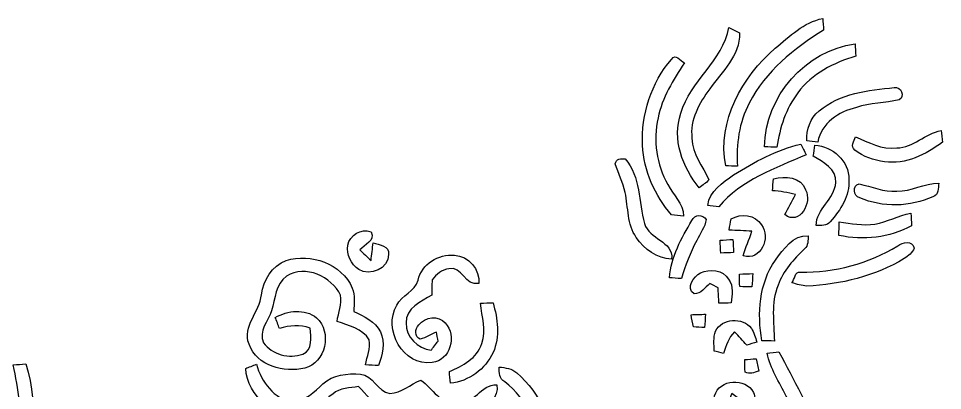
# Model space of a CAD drawing. Header units: centimetres. Extents: x -13.3 to 13.3, y -9.8 to 9.7.
# Drawn here: x 0.52 to 10.99, y -0.8 to 3.41 of the extents above; entities that cross this region are included whole.
import ezdxf

# ---------------------------------------------------------------- set-up
doc = ezdxf.new("R2010")
doc.units = ezdxf.units.CM
doc.header["$MEASUREMENT"] = 0
doc.layers.add('Camada 1', color=7, linetype='Continuous')

msp = doc.modelspace()

# ---------------------------------------------------------------- linework, layer by layer
at = {"layer": 'Camada 1', "color": 156}
for points, knots in [([(9.09742, 3.07374), (9.09742, 3.07374), (9.09742, 3.07374), (9.09742, 3.07374), (9.09742, 3.07374), (8.72418, 2.74708), (8.43913, 2.25212), (8.53687, 1.74201), (8.53687, 1.74201), (8.58097, 1.74096), (8.62576, 1.73955), (8.67056, 1.73848), (8.67056, 1.73848), (8.65433, 1.98296), (8.68715, 2.23448), (8.80463, 2.45251), (8.80463, 2.45251), (8.9856, 2.81305), (9.31226, 3.06987), (9.64671, 3.28012), (9.64671, 3.28012), (9.64423, 3.31294), (9.63894, 3.37819), (9.63612, 3.411), (9.63612, 3.411), (9.42162, 3.36973), (9.26076, 3.20674), (9.09742, 3.07374)], [0, 0, 0, 0, 0.125, 0.125, 0.125, 0.125, 0.25, 0.25, 0.25, 0.25, 0.375, 0.375, 0.375, 0.375, 0.5, 0.5, 0.5, 0.5, 0.625, 0.625, 0.625, 0.625, 0.75, 0.75, 0.75, 0.75, 1, 1, 1, 1]), ([(8.02993, 2.3389), (8.02993, 2.3389), (8.02993, 2.3389), (8.02993, 2.3389), (8.02993, 2.3389), (7.92514, 2.04435), (8.04791, 1.72507), (8.23806, 1.49472), (8.23806, 1.49472), (8.27546, 1.52293), (8.31461, 1.5501), (8.34777, 1.58396), (8.34777, 1.58396), (8.27617, 1.73743), (8.15657, 1.87678), (8.15516, 2.05458), (8.15516, 2.05458), (8.1287, 2.26342), (8.23982, 2.45251), (8.35659, 2.61549), (8.35659, 2.61549), (8.49347, 2.80916), (8.70232, 2.98979), (8.69314, 3.24767), (8.69314, 3.24767), (8.65363, 3.2706), (8.61306, 3.2914), (8.57143, 3.30975), (8.57143, 3.30975), (8.50759, 2.92629), (8.13223, 2.70651), (8.02993, 2.3389)], [0, 0, 0, 0, 0.11111111, 0.11111111, 0.11111111, 0.11111111, 0.22222222, 0.22222222, 0.22222222, 0.22222222, 0.33333333, 0.33333333, 0.33333333, 0.33333333, 0.44444444, 0.44444444, 0.44444444, 0.44444444, 0.55555556, 0.55555556, 0.55555556, 0.55555556, 0.66666667, 0.66666667, 0.66666667, 0.66666667, 0.77777778, 0.77777778, 0.77777778, 0.77777778, 1, 1, 1, 1]), ([(8.97854, 1.95826), (8.97854, 1.95826), (8.97854, 1.95826), (8.97854, 1.95826), (8.97854, 1.95826), (9.02404, 1.9565), (9.06992, 1.95474), (9.11613, 1.95333), (9.11613, 1.95333), (9.15105, 2.17311), (9.21773, 2.39253), (9.35601, 2.57033), (9.35601, 2.57033), (9.51301, 2.78694), (9.76205, 2.90936), (10.01182, 2.98555), (10.01182, 2.98555), (10.009, 3.03213), (10.00653, 3.07869), (10.00371, 3.1249), (10.00371, 3.1249), (9.44209, 3.05047), (8.98102, 2.52518), (8.97854, 1.95826)], [0, 0, 0, 0, 0.14285714, 0.14285714, 0.14285714, 0.14285714, 0.28571429, 0.28571429, 0.28571429, 0.28571429, 0.42857143, 0.42857143, 0.42857143, 0.42857143, 0.57142857, 0.57142857, 0.57142857, 0.57142857, 0.71428571, 0.71428571, 0.71428571, 0.71428571, 1, 1, 1, 1]), ([(7.92198, 2.94852), (7.92198, 2.94852), (7.92198, 2.94852), (7.92198, 2.94852), (7.92198, 2.94852), (7.69408, 2.68357), (7.57836, 2.32375), (7.59566, 1.9752), (7.59566, 1.9752), (7.60552, 1.6838), (7.7357, 1.40582), (7.9248, 1.18745), (7.9248, 1.18745), (7.96924, 1.18075), (8.01441, 1.17651), (8.0599, 1.17474), (8.0599, 1.17474), (8.05673, 1.31726), (7.94208, 1.41181), (7.88105, 1.53), (7.88105, 1.53), (7.75334, 1.75718), (7.71207, 2.03093), (7.77168, 2.28494), (7.77168, 2.28494), (7.81578, 2.51495), (7.94244, 2.71497), (8.06944, 2.90724), (8.06944, 2.90724), (8.02252, 2.93511), (7.97065, 3.01871), (7.92198, 2.94852)], [0, 0, 0, 0, 0.11111111, 0.11111111, 0.11111111, 0.11111111, 0.22222222, 0.22222222, 0.22222222, 0.22222222, 0.33333333, 0.33333333, 0.33333333, 0.33333333, 0.44444444, 0.44444444, 0.44444444, 0.44444444, 0.55555556, 0.55555556, 0.55555556, 0.55555556, 0.66666667, 0.66666667, 0.66666667, 0.66666667, 0.77777778, 0.77777778, 0.77777778, 0.77777778, 1, 1, 1, 1]), ([(9.59555, 2.36395), (9.59555, 2.36395), (9.59555, 2.36395), (9.59555, 2.36395), (9.59555, 2.36395), (9.49289, 2.28211), (9.45268, 2.15406), (9.4562, 2.02671), (9.4562, 2.02671), (9.49747, 2.02177), (9.5391, 2.01648), (9.58108, 2.01153), (9.58108, 2.01153), (9.6213, 2.22778), (9.81745, 2.35584), (10.01781, 2.40347), (10.01781, 2.40347), (10.17517, 2.45568), (10.34345, 2.44863), (10.5022, 2.49132), (10.5022, 2.49132), (10.57451, 2.52448), (10.52194, 2.649), (10.44716, 2.62784), (10.44716, 2.62784), (10.15188, 2.60349), (9.83051, 2.5608), (9.59555, 2.36395)], [0, 0, 0, 0, 0.125, 0.125, 0.125, 0.125, 0.25, 0.25, 0.25, 0.25, 0.375, 0.375, 0.375, 0.375, 0.5, 0.5, 0.5, 0.5, 0.625, 0.625, 0.625, 0.625, 0.75, 0.75, 0.75, 0.75, 1, 1, 1, 1]), ([(10.47537, 1.94663), (10.47537, 1.94663), (10.47537, 1.94663), (10.47537, 1.94663), (10.47537, 1.94663), (10.30639, 1.92229), (10.15612, 2.00978), (10.00653, 2.07151), (10.00653, 2.07151), (9.99243, 2.02177), (9.9455, 1.96356), (10.00125, 1.92158), (10.00125, 1.92158), (10.09297, 1.84221), (10.21785, 1.80869), (10.33531, 1.78822), (10.33531, 1.78822), (10.57733, 1.75612), (10.80698, 1.86867), (10.99397, 2.01224), (10.99397, 2.01224), (10.99007, 2.04505), (10.98232, 2.11067), (10.97845, 2.14312), (10.97845, 2.14312), (10.79782, 2.10925), (10.66623, 1.94663), (10.47537, 1.94663)], [0, 0, 0, 0, 0.125, 0.125, 0.125, 0.125, 0.25, 0.25, 0.25, 0.25, 0.375, 0.375, 0.375, 0.375, 0.5, 0.5, 0.5, 0.5, 0.625, 0.625, 0.625, 0.625, 0.75, 0.75, 0.75, 0.75, 1, 1, 1, 1]), ([(8.62471, 1.63971), (8.62471, 1.63971), (8.62471, 1.63971), (8.62471, 1.63971), (8.62471, 1.63971), (8.50477, 1.55046), (8.34989, 1.45803), (8.3333, 1.29433), (8.3333, 1.29433), (8.36436, 1.29046), (8.42644, 1.28269), (8.4575, 1.27916), (8.4575, 1.27916), (8.71361, 1.58184), (9.09849, 1.71343), (9.4502, 1.86867), (9.4502, 1.86867), (9.43081, 1.90994), (9.41, 1.9498), (9.38812, 1.98895), (9.38812, 1.98895), (9.11506, 1.92298), (8.86178, 1.78822), (8.62471, 1.63971)], [0, 0, 0, 0, 0.14285714, 0.14285714, 0.14285714, 0.14285714, 0.28571429, 0.28571429, 0.28571429, 0.28571429, 0.42857143, 0.42857143, 0.42857143, 0.42857143, 0.57142857, 0.57142857, 0.57142857, 0.57142857, 0.71428571, 0.71428571, 0.71428571, 0.71428571, 1, 1, 1, 1]), ([(9.54758, 1.97555), (9.54758, 1.97555), (9.54758, 1.97555), (9.54758, 1.97555), (9.54758, 1.97555), (9.54122, 1.93498), (9.53523, 1.89442), (9.52994, 1.85384), (9.52994, 1.85384), (9.6407, 1.78505), (9.79557, 1.70814), (9.78429, 1.55397), (9.78429, 1.55397), (9.7737, 1.36243), (9.56274, 1.2573), (9.56203, 1.06644), (9.56203, 1.06644), (9.61602, 1.07421), (9.68621, 1.0548), (9.72114, 1.10983), (9.72114, 1.10983), (9.84037, 1.2393), (9.94197, 1.40652), (9.93281, 1.58855), (9.93281, 1.58855), (9.93634, 1.79351), (9.7476, 1.96849), (9.54758, 1.97555)], [0, 0, 0, 0, 0.125, 0.125, 0.125, 0.125, 0.25, 0.25, 0.25, 0.25, 0.375, 0.375, 0.375, 0.375, 0.5, 0.5, 0.5, 0.5, 0.625, 0.625, 0.625, 0.625, 0.75, 0.75, 0.75, 0.75, 1, 1, 1, 1]), ([(7.28556, 1.76564), (7.28556, 1.76564), (7.28556, 1.76564), (7.28556, 1.76564), (7.28556, 1.76564), (7.31801, 1.65593), (7.37517, 1.55434), (7.39705, 1.4411), (7.39705, 1.4411), (7.4362, 1.27105), (7.4182, 1.0802), (7.52439, 0.93132), (7.52439, 0.93132), (7.61824, 0.80291), (7.75723, 0.68579), (7.9248, 0.68791), (7.9248, 0.68791), (7.9449, 0.89181), (7.66655, 0.90945), (7.61858, 1.08973), (7.61858, 1.08973), (7.54627, 1.33278), (7.57624, 1.62102), (7.39775, 1.8235), (7.39775, 1.8235), (7.35012, 1.82491), (7.29509, 1.8235), (7.28556, 1.76564)], [0, 0, 0, 0, 0.125, 0.125, 0.125, 0.125, 0.25, 0.25, 0.25, 0.25, 0.375, 0.375, 0.375, 0.375, 0.5, 0.5, 0.5, 0.5, 0.625, 0.625, 0.625, 0.625, 0.75, 0.75, 0.75, 0.75, 1, 1, 1, 1]), ([(9.08049, 1.59702), (9.08049, 1.59702), (9.08049, 1.59702), (9.08049, 1.59702), (9.08049, 1.59702), (9.0752, 1.55187), (9.07062, 1.506), (9.06638, 1.46049), (9.06638, 1.46049), (9.15423, 1.4552), (9.2417, 1.44144), (9.32673, 1.4171), (9.32673, 1.4171), (9.28863, 1.3409), (9.24594, 1.26683), (9.20784, 1.19062), (9.20784, 1.19062), (9.37294, 1.06045), (9.52253, 1.32891), (9.44245, 1.47038), (9.44245, 1.47038), (9.39163, 1.62277), (9.21173, 1.62842), (9.08049, 1.59702)], [0, 0, 0, 0, 0.14285714, 0.14285714, 0.14285714, 0.14285714, 0.28571429, 0.28571429, 0.28571429, 0.28571429, 0.42857143, 0.42857143, 0.42857143, 0.42857143, 0.57142857, 0.57142857, 0.57142857, 0.57142857, 0.71428571, 0.71428571, 0.71428571, 0.71428571, 1, 1, 1, 1]), ([(10.47467, 1.45591), (10.47467, 1.45591), (10.47467, 1.45591), (10.47467, 1.45591), (10.47467, 1.45591), (10.32722, 1.44322), (10.19174, 1.50847), (10.05099, 1.53811), (10.05099, 1.53811), (9.96843, 1.52893), (9.98361, 1.39488), (10.05557, 1.38112), (10.05557, 1.38112), (10.31662, 1.26683), (10.62708, 1.27669), (10.88565, 1.39347), (10.88565, 1.39347), (10.95657, 1.4097), (10.94105, 1.49083), (10.95128, 1.54552), (10.95128, 1.54552), (10.78688, 1.54552), (10.63941, 1.45415), (10.47467, 1.45591)], [0, 0, 0, 0, 0.14285714, 0.14285714, 0.14285714, 0.14285714, 0.28571429, 0.28571429, 0.28571429, 0.28571429, 0.42857143, 0.42857143, 0.42857143, 0.42857143, 0.57142857, 0.57142857, 0.57142857, 0.57142857, 0.71428571, 0.71428571, 0.71428571, 0.71428571, 1, 1, 1, 1]), ([(8.15516, 1.12465), (8.15516, 1.12465), (8.15516, 1.12465), (8.15516, 1.12465), (8.15516, 1.12465), (8.03344, 0.92638), (7.92161, 0.71154), (7.89869, 0.47625), (7.89869, 0.47625), (7.94349, 0.47271), (7.989, 0.46918), (8.03451, 0.46567), (8.03451, 0.46567), (8.08214, 0.61348), (8.13399, 0.76059), (8.20878, 0.89712), (8.20878, 0.89712), (8.2483, 0.97472), (8.30085, 1.0481), (8.31744, 1.13524), (8.31744, 1.13524), (8.27758, 1.19732), (8.18303, 1.19556), (8.15516, 1.12465)], [0, 0, 0, 0, 0.14285714, 0.14285714, 0.14285714, 0.14285714, 0.28571429, 0.28571429, 0.28571429, 0.28571429, 0.42857143, 0.42857143, 0.42857143, 0.42857143, 0.57142857, 0.57142857, 0.57142857, 0.57142857, 0.71428571, 0.71428571, 0.71428571, 0.71428571, 1, 1, 1, 1]), ([(8.5993, 1.14194), (8.5993, 1.14194), (8.5993, 1.14194), (8.5993, 1.14194), (8.5993, 1.14194), (8.58979, 1.09996), (8.58273, 1.05798), (8.57744, 1.01494), (8.57744, 1.01494), (8.66315, 1.0107), (8.74888, 1.00929), (8.83462, 1.00188), (8.83462, 1.00188), (8.80285, 0.9091), (8.76158, 0.8195), (8.73653, 0.72424), (8.73653, 0.72424), (8.93726, 0.66286), (9.04909, 0.9285), (8.94326, 1.07456), (8.94326, 1.07456), (8.87236, 1.18921), (8.70937, 1.21038), (8.5993, 1.14194)], [0, 0, 0, 0, 0.14285714, 0.14285714, 0.14285714, 0.14285714, 0.28571429, 0.28571429, 0.28571429, 0.28571429, 0.42857143, 0.42857143, 0.42857143, 0.42857143, 0.57142857, 0.57142857, 0.57142857, 0.57142857, 0.71428571, 0.71428571, 0.71428571, 0.71428571, 1, 1, 1, 1]), ([(10.22772, 1.08338), (10.22772, 1.08338), (10.22772, 1.08338), (10.22772, 1.08338), (10.22772, 1.08338), (10.09227, 1.06257), (9.9568, 1.08902), (9.8231, 1.10771), (9.8231, 1.10771), (9.82132, 1.05692), (9.82062, 1.00612), (9.82027, 0.95532), (9.82027, 0.95532), (10.09826, 0.89358), (10.39176, 0.92816), (10.64331, 1.06398), (10.64331, 1.06398), (10.64083, 1.11125), (10.63837, 1.15887), (10.63554, 1.20614), (10.63554, 1.20614), (10.49548, 1.17863), (10.36778, 1.10983), (10.22772, 1.08338)], [0, 0, 0, 0, 0.14285714, 0.14285714, 0.14285714, 0.14285714, 0.28571429, 0.28571429, 0.28571429, 0.28571429, 0.42857143, 0.42857143, 0.42857143, 0.42857143, 0.57142857, 0.57142857, 0.57142857, 0.57142857, 0.71428571, 0.71428571, 0.71428571, 0.71428571, 1, 1, 1, 1]), ([(4.25555, 0.84349), (4.25555, 0.84349), (4.25555, 0.84349), (4.25555, 0.84349), (4.25555, 0.84349), (4.23721, 0.73766), (4.294, 0.62934), (4.37902, 0.56832), (4.37902, 0.56832), (4.50744, 0.49423), (4.72052, 0.57502), (4.71699, 0.73907), (4.71699, 0.73907), (4.73321, 0.83819), (4.6094, 0.84807), (4.54306, 0.87171), (4.54306, 0.87171), (4.53354, 0.80503), (4.52683, 0.738), (4.51872, 0.67132), (4.51872, 0.67132), (4.47498, 0.71013), (4.4323, 0.74965), (4.39067, 0.79021), (4.39067, 0.79021), (4.44287, 0.8509), (4.57234, 0.895), (4.51872, 0.99377), (4.51872, 0.99377), (4.4076, 1.03998), (4.27672, 0.95815), (4.25555, 0.84349)], [0, 0, 0, 0, 0.11111111, 0.11111111, 0.11111111, 0.11111111, 0.22222222, 0.22222222, 0.22222222, 0.22222222, 0.33333333, 0.33333333, 0.33333333, 0.33333333, 0.44444444, 0.44444444, 0.44444444, 0.44444444, 0.55555556, 0.55555556, 0.55555556, 0.55555556, 0.66666667, 0.66666667, 0.66666667, 0.66666667, 0.77777778, 0.77777778, 0.77777778, 0.77777778, 1, 1, 1, 1]), ([(9.10059, 0.67451), (9.10059, 0.67451), (9.10059, 0.67451), (9.10059, 0.67451), (9.10059, 0.67451), (8.91399, 0.41098), (8.89423, 0.07231), (8.94644, -0.23707), (8.94644, -0.23707), (8.99337, -0.23812), (9.04063, -0.23953), (9.08826, -0.24058), (9.08826, -0.24058), (9.08507, -0.03033), (9.04628, 0.18944), (9.13129, 0.39017), (9.13129, 0.39017), (9.1842, 0.55703), (9.3105, 0.68226), (9.43044, 0.80362), (9.43044, 0.80362), (9.47561, 0.8403), (9.46643, 0.90063), (9.47349, 0.95144), (9.47349, 0.95144), (9.2971, 0.96202), (9.1948, 0.79762), (9.10059, 0.67451)], [0, 0, 0, 0, 0.125, 0.125, 0.125, 0.125, 0.25, 0.25, 0.25, 0.25, 0.375, 0.375, 0.375, 0.375, 0.5, 0.5, 0.5, 0.5, 0.625, 0.625, 0.625, 0.625, 0.75, 0.75, 0.75, 0.75, 1, 1, 1, 1]), ([(8.47441, 0.89958), (8.47441, 0.89958), (8.47441, 0.89958), (8.47441, 0.89958), (8.47441, 0.89958), (8.47583, 0.8516), (8.47794, 0.80327), (8.48113, 0.75494), (8.48113, 0.75494), (8.52945, 0.75671), (8.57815, 0.75847), (8.62682, 0.76093), (8.62682, 0.76093), (8.62471, 0.81104), (8.62188, 0.86077), (8.61871, 0.91052), (8.61871, 0.91052), (8.57037, 0.90735), (8.52204, 0.90382), (8.47441, 0.89958)], [0, 0, 0, 0, 0.16666667, 0.16666667, 0.16666667, 0.16666667, 0.33333333, 0.33333333, 0.33333333, 0.33333333, 0.5, 0.5, 0.5, 0.5, 0.66666667, 0.66666667, 0.66666667, 0.66666667, 1, 1, 1, 1]), ([(10.48666, 0.8375), (10.48666, 0.8375), (10.48666, 0.8375), (10.48666, 0.8375), (10.48666, 0.8375), (10.15824, 0.63358), (9.76982, 0.53481), (9.38423, 0.5401), (9.38423, 0.5401), (9.31932, 0.54856), (9.31969, 0.45578), (9.28758, 0.41804), (9.28758, 0.41804), (9.34332, 0.40464), (9.39835, 0.38347), (9.4569, 0.38135), (9.4569, 0.38135), (9.84143, 0.39758), (10.22772, 0.49459), (10.56004, 0.6932), (10.56004, 0.6932), (10.60803, 0.72143), (10.65001, 0.76059), (10.67435, 0.81138), (10.67435, 0.81138), (10.64682, 0.90134), (10.54522, 0.88229), (10.48666, 0.8375)], [0, 0, 0, 0, 0.125, 0.125, 0.125, 0.125, 0.25, 0.25, 0.25, 0.25, 0.375, 0.375, 0.375, 0.375, 0.5, 0.5, 0.5, 0.5, 0.625, 0.625, 0.625, 0.625, 0.75, 0.75, 0.75, 0.75, 1, 1, 1, 1]), ([(3.55776, 0.67027), (3.55776, 0.67027), (3.55776, 0.67027), (3.55776, 0.67027), (3.55776, 0.67027), (3.39478, 0.6117), (3.29988, 0.44874), (3.27589, 0.28397), (3.27589, 0.28397), (3.26002, 0.08714), (3.05576, -0.07196), (3.13619, -0.27798), (3.13619, -0.27798), (3.2265, -0.52704), (3.53201, -0.60042), (3.76731, -0.54856), (3.76731, -0.54856), (4.00543, -0.49106), (4.07916, -0.13616), (3.90207, 0.02329), (3.90207, 0.02329), (3.76836, 0.12734), (3.57363, 0.10617), (3.43358, 0.02645), (3.43358, 0.02645), (3.44523, -0.00458), (3.4685, -0.06702), (3.48051, -0.09806), (3.48051, -0.09806), (3.59516, -0.0649), (3.71333, -0.0515), (3.82729, -0.09596), (3.82729, -0.09596), (3.83892, -0.19614), (3.86009, -0.34079), (3.74509, -0.39017), (3.74509, -0.39017), (3.59304, -0.44238), (3.39548, -0.39582), (3.30022, -0.26034), (3.30022, -0.26034), (3.24061, -0.12876), (3.3535, -0.01588), (3.39124, 0.1023), (3.39124, 0.1023), (3.435, 0.23636), (3.43288, 0.40604), (3.56234, 0.49354), (3.56234, 0.49354), (3.77367, 0.62759), (4.07212, 0.49072), (4.173, 0.27727), (4.173, 0.27727), (4.18816, 0.17709), (4.14901, 0.07972), (4.13315, -0.01798), (4.13315, -0.01798), (4.26225, -0.06984), (4.42277, -0.0956), (4.49684, -0.22895), (4.49684, -0.22895), (4.5152, -0.32385), (4.47075, -0.41697), (4.45735, -0.51011), (4.45735, -0.51011), (4.50566, -0.51328), (4.55436, -0.51647), (4.6034, -0.51929), (4.6034, -0.51929), (4.64502, -0.39828), (4.68277, -0.25893), (4.62526, -0.13687), (4.62526, -0.13687), (4.56776, -0.01551), (4.43547, 0.03562), (4.32435, 0.09489), (4.32435, 0.09489), (4.32257, 0.18238), (4.34057, 0.27586), (4.30564, 0.35913), (4.30564, 0.35913), (4.18711, 0.6357), (3.83433, 0.75847), (3.55776, 0.67027)], [0, 0, 0, 0, 0.04545455, 0.04545455, 0.04545455, 0.04545455, 0.09090909, 0.09090909, 0.09090909, 0.09090909, 0.13636364, 0.13636364, 0.13636364, 0.13636364, 0.18181818, 0.18181818, 0.18181818, 0.18181818, 0.22727273, 0.22727273, 0.22727273, 0.22727273, 0.27272727, 0.27272727, 0.27272727, 0.27272727, 0.31818182, 0.31818182, 0.31818182, 0.31818182, 0.36363636, 0.36363636, 0.36363636, 0.36363636, 0.40909091, 0.40909091, 0.40909091, 0.40909091, 0.45454545, 0.45454545, 0.45454545, 0.45454545, 0.5, 0.5, 0.5, 0.5, 0.54545455, 0.54545455, 0.54545455, 0.54545455, 0.59090909, 0.59090909, 0.59090909, 0.59090909, 0.63636364, 0.63636364, 0.63636364, 0.63636364, 0.68181818, 0.68181818, 0.68181818, 0.68181818, 0.72727273, 0.72727273, 0.72727273, 0.72727273, 0.77272727, 0.77272727, 0.77272727, 0.77272727, 0.81818182, 0.81818182, 0.81818182, 0.81818182, 0.86363636, 0.86363636, 0.86363636, 0.86363636, 0.90909091, 0.90909091, 0.90909091, 0.90909091, 1, 1, 1, 1]), ([(5.05071, 0.44838), (5.05071, 0.44838), (5.05071, 0.44838), (5.05071, 0.44838), (5.05071, 0.44838), (5.02002, 0.31784), (4.86304, 0.28222), (4.80976, 0.16369), (4.80976, 0.16369), (4.64889, -0.10442), (4.88314, -0.53445), (5.21194, -0.4826), (5.21194, -0.4826), (5.4183, -0.4646), (5.49239, -0.17638), (5.3601, -0.03527), (5.3601, -0.03527), (5.28284, 0.05291), (5.12621, 0.03493), (5.06129, -0.05927), (5.06129, -0.05927), (5.00979, -0.10337), (5.01015, -0.19085), (5.07612, -0.22153), (5.07612, -0.22153), (5.13927, -0.19931), (5.19818, -0.16686), (5.25921, -0.13864), (5.25921, -0.13864), (5.26379, -0.1644), (5.27332, -0.21624), (5.2779, -0.242), (5.2779, -0.242), (5.25814, -0.26811), (5.21794, -0.32032), (5.19818, -0.34607), (5.19818, -0.34607), (5.04401, -0.32208), (4.91384, -0.19578), (4.91559, -0.03493), (4.91559, -0.03493), (4.91067, 0.13017), (5.08387, 0.2099), (5.20629, 0.27798), (5.20629, 0.27798), (5.20805, 0.33548), (5.20452, 0.3937), (5.21299, 0.45084), (5.21299, 0.45084), (5.25604, 0.51505), (5.32236, 0.5662), (5.40066, 0.5782), (5.40066, 0.5782), (5.55237, 0.61207), (5.58411, 0.37747), (5.73933, 0.40922), (5.73933, 0.40922), (5.75486, 0.56832), (5.62468, 0.7239), (5.46417, 0.73025), (5.46417, 0.73025), (5.28319, 0.74965), (5.09269, 0.62971), (5.05071, 0.44838)], [0, 0, 0, 0, 0.05882353, 0.05882353, 0.05882353, 0.05882353, 0.11764706, 0.11764706, 0.11764706, 0.11764706, 0.17647059, 0.17647059, 0.17647059, 0.17647059, 0.23529412, 0.23529412, 0.23529412, 0.23529412, 0.29411765, 0.29411765, 0.29411765, 0.29411765, 0.35294118, 0.35294118, 0.35294118, 0.35294118, 0.41176471, 0.41176471, 0.41176471, 0.41176471, 0.47058824, 0.47058824, 0.47058824, 0.47058824, 0.52941176, 0.52941176, 0.52941176, 0.52941176, 0.58823529, 0.58823529, 0.58823529, 0.58823529, 0.64705882, 0.64705882, 0.64705882, 0.64705882, 0.70588235, 0.70588235, 0.70588235, 0.70588235, 0.76470588, 0.76470588, 0.76470588, 0.76470588, 0.82352941, 0.82352941, 0.82352941, 0.82352941, 0.88235294, 0.88235294, 0.88235294, 0.88235294, 1, 1, 1, 1]), ([(8.25183, 0.53092), (8.25183, 0.53092), (8.25183, 0.53092), (8.25183, 0.53092), (8.25183, 0.53092), (8.17597, 0.48577), (8.08036, 0.3623), (8.17808, 0.29209), (8.17808, 0.29209), (8.25782, 0.29245), (8.30121, 0.36583), (8.3573, 0.41098), (8.3573, 0.41098), (8.38059, 0.39899), (8.42715, 0.37535), (8.45078, 0.36335), (8.45078, 0.36335), (8.45361, 0.30551), (8.45643, 0.24729), (8.46067, 0.18944), (8.46067, 0.18944), (8.50618, 0.18944), (8.55169, 0.18979), (8.59788, 0.18979), (8.59788, 0.18979), (8.60989, 0.27939), (8.62929, 0.37994), (8.57074, 0.45826), (8.57074, 0.45826), (8.50688, 0.56656), (8.35589, 0.5782), (8.25183, 0.53092)], [0, 0, 0, 0, 0.11111111, 0.11111111, 0.11111111, 0.11111111, 0.22222222, 0.22222222, 0.22222222, 0.22222222, 0.33333333, 0.33333333, 0.33333333, 0.33333333, 0.44444444, 0.44444444, 0.44444444, 0.44444444, 0.55555556, 0.55555556, 0.55555556, 0.55555556, 0.66666667, 0.66666667, 0.66666667, 0.66666667, 0.77777778, 0.77777778, 0.77777778, 0.77777778, 1, 1, 1, 1]), ([(8.69209, 0.51752), (8.69209, 0.51752), (8.69209, 0.51752), (8.69209, 0.51752), (8.69209, 0.51752), (8.6928, 0.47025), (8.69421, 0.42262), (8.69667, 0.37535), (8.69667, 0.37535), (8.74218, 0.37429), (8.78769, 0.37358), (8.83391, 0.37324), (8.83391, 0.37324), (8.83742, 0.42298), (8.84096, 0.47237), (8.84414, 0.5221), (8.84414, 0.5221), (8.79333, 0.52139), (8.74253, 0.52), (8.69209, 0.51752)], [0, 0, 0, 0, 0.16666667, 0.16666667, 0.16666667, 0.16666667, 0.33333333, 0.33333333, 0.33333333, 0.33333333, 0.5, 0.5, 0.5, 0.5, 0.66666667, 0.66666667, 0.66666667, 0.66666667, 1, 1, 1, 1]), ([(5.7605, 0.18661), (5.7605, 0.18661), (5.7605, 0.18661), (5.7605, 0.18661), (5.7605, 0.18661), (5.77108, 0.03527), (5.8307, -0.1203), (5.77249, -0.26916), (5.77249, -0.26916), (5.72347, -0.4378), (5.55378, -0.51929), (5.40666, -0.58596), (5.40666, -0.58596), (5.41019, -0.62971), (5.41372, -0.6738), (5.41796, -0.7179), (5.41796, -0.7179), (5.62645, -0.69919), (5.81483, -0.55808), (5.90232, -0.36971), (5.90232, -0.36971), (5.97958, -0.19049), (5.95453, 0.01164), (5.90055, 0.19332), (5.90055, 0.19332), (5.86527, 0.19156), (5.79542, 0.18837), (5.7605, 0.18661)], [0, 0, 0, 0, 0.125, 0.125, 0.125, 0.125, 0.25, 0.25, 0.25, 0.25, 0.375, 0.375, 0.375, 0.375, 0.5, 0.5, 0.5, 0.5, 0.625, 0.625, 0.625, 0.625, 0.75, 0.75, 0.75, 0.75, 1, 1, 1, 1]), ([(8.14458, 0.05715), (8.14458, 0.05715), (8.14458, 0.05715), (8.14458, 0.05715), (8.14458, 0.05715), (8.15233, 0.01128), (8.15903, -0.03527), (8.17174, -0.08078), (8.17174, -0.08078), (8.21302, -0.08573), (8.25534, -0.08643), (8.29768, -0.08819), (8.29768, -0.08819), (8.30121, -0.0381), (8.30509, 0.01164), (8.30862, 0.06173), (8.30862, 0.06173), (8.25358, 0.06139), (8.19891, 0.05997), (8.14458, 0.05715)], [0, 0, 0, 0, 0.16666667, 0.16666667, 0.16666667, 0.16666667, 0.33333333, 0.33333333, 0.33333333, 0.33333333, 0.5, 0.5, 0.5, 0.5, 0.66666667, 0.66666667, 0.66666667, 0.66666667, 1, 1, 1, 1]), ([(8.4201, -0.13017), (8.4201, -0.13017), (8.4201, -0.13017), (8.4201, -0.13017), (8.4201, -0.13017), (8.39504, -0.20214), (8.40705, -0.2801), (8.40563, -0.35524), (8.40563, -0.35524), (8.43209, -0.36159), (8.48501, -0.37394), (8.5111, -0.38028), (8.5111, -0.38028), (8.53968, -0.29245), (8.56933, -0.20355), (8.63776, -0.13828), (8.63776, -0.13828), (8.68503, -0.18696), (8.7309, -0.23777), (8.77605, -0.28928), (8.77605, -0.28928), (8.80463, -0.27975), (8.86213, -0.26105), (8.8907, -0.25188), (8.8907, -0.25188), (8.87201, -0.19931), (8.85754, -0.14464), (8.82791, -0.09735), (8.82791, -0.09735), (8.72983, 0.03527), (8.49595, 0.01729), (8.4201, -0.13017)], [0, 0, 0, 0, 0.11111111, 0.11111111, 0.11111111, 0.11111111, 0.22222222, 0.22222222, 0.22222222, 0.22222222, 0.33333333, 0.33333333, 0.33333333, 0.33333333, 0.44444444, 0.44444444, 0.44444444, 0.44444444, 0.55555556, 0.55555556, 0.55555556, 0.55555556, 0.66666667, 0.66666667, 0.66666667, 0.66666667, 0.77777778, 0.77777778, 0.77777778, 0.77777778, 1, 1, 1, 1]), ([(9.0064, -0.37782), (9.0064, -0.37782), (9.0064, -0.37782), (9.0064, -0.37782), (9.0064, -0.37782), (9.04168, -0.55491), (9.14505, -0.70626), (9.22406, -0.86571), (9.22406, -0.86571), (9.36907, -1.13135), (9.49995, -1.40582), (9.66223, -1.66193), (9.66223, -1.66193), (9.6894, -1.7272), (9.76911, -1.70532), (9.82486, -1.71696), (9.82486, -1.71696), (9.81004, -1.56951), (9.71727, -1.44992), (9.64917, -1.32362), (9.64917, -1.32362), (9.47278, -1.00646), (9.31016, -0.68226), (9.14047, -0.36159), (9.14047, -0.36159), (9.10695, -0.36547), (9.03993, -0.37358), (9.0064, -0.37782)], [0, 0, 0, 0, 0.125, 0.125, 0.125, 0.125, 0.25, 0.25, 0.25, 0.25, 0.375, 0.375, 0.375, 0.375, 0.5, 0.5, 0.5, 0.5, 0.625, 0.625, 0.625, 0.625, 0.75, 0.75, 0.75, 0.75, 1, 1, 1, 1]), ([(0.46426, -0.51047), (0.46426, -0.51047), (0.46426, -0.51047), (0.46426, -0.51047), (0.46426, -0.51047), (0.52105, -0.78351), (0.56761, -1.06432), (0.52175, -1.34338), (0.52175, -1.34338), (0.50906, -1.57585), (0.41804, -1.79422), (0.39546, -2.02494), (0.39546, -2.02494), (0.44131, -2.02776), (0.48718, -2.03059), (0.5334, -2.03305), (0.5334, -2.03305), (0.68155, -1.54057), (0.76588, -1.00047), (0.60678, -0.49988), (0.60678, -0.49988), (0.55915, -0.50305), (0.51152, -0.50658), (0.46426, -0.51047)], [0, 0, 0, 0, 0.14285714, 0.14285714, 0.14285714, 0.14285714, 0.28571429, 0.28571429, 0.28571429, 0.28571429, 0.42857143, 0.42857143, 0.42857143, 0.42857143, 0.57142857, 0.57142857, 0.57142857, 0.57142857, 0.71428571, 0.71428571, 0.71428571, 0.71428571, 1, 1, 1, 1]), ([(3.09845, -0.55104), (3.09845, -0.55104), (3.09845, -0.55104), (3.09845, -0.55104), (3.09845, -0.55104), (3.11326, -0.86501), (3.4424, -1.14265), (3.75603, -1.0668), (3.75603, -1.0668), (3.89008, -1.03258), (3.97333, -0.91334), (4.08515, -0.84101), (4.08515, -0.84101), (4.16524, -0.77045), (4.27743, -0.77045), (4.37797, -0.75742), (4.37797, -0.75742), (4.46405, -0.84242), (4.53955, -0.96061), (4.66901, -0.98), (4.66901, -0.98), (4.80942, -1.01458), (4.93465, -0.92816), (5.06377, -0.89076), (5.06377, -0.89076), (5.1509, -0.9599), (5.22676, -1.05021), (5.33646, -1.08513), (5.33646, -1.08513), (5.46664, -1.13665), (5.61586, -1.1109), (5.73369, -1.03998), (5.73369, -1.03998), (5.84305, -0.97542), (5.97146, -0.88194), (5.9443, -0.73625), (5.9443, -0.73625), (5.76014, -0.72777), (5.68642, -0.96273), (5.50157, -0.94755), (5.50157, -0.94755), (5.30823, -0.9726), (5.21864, -0.7754), (5.08246, -0.68367), (5.08246, -0.68367), (4.96359, -0.72884), (4.86304, -0.83043), (4.73109, -0.83397), (4.73109, -0.83397), (4.59069, -0.81633), (4.54342, -0.62793), (4.40055, -0.61524), (4.40055, -0.61524), (4.25272, -0.60607), (4.08586, -0.61841), (3.97333, -0.72672), (3.97333, -0.72672), (3.87597, -0.81385), (3.77437, -0.92321), (3.63502, -0.9285), (3.63502, -0.9285), (3.41558, -0.90134), (3.27695, -0.70167), (3.2198, -0.50375), (3.2198, -0.50375), (3.18947, -0.51576), (3.12878, -0.53939), (3.09845, -0.55104)], [0, 0, 0, 0, 0.05555556, 0.05555556, 0.05555556, 0.05555556, 0.11111111, 0.11111111, 0.11111111, 0.11111111, 0.16666667, 0.16666667, 0.16666667, 0.16666667, 0.22222222, 0.22222222, 0.22222222, 0.22222222, 0.27777778, 0.27777778, 0.27777778, 0.27777778, 0.33333333, 0.33333333, 0.33333333, 0.33333333, 0.38888889, 0.38888889, 0.38888889, 0.38888889, 0.44444444, 0.44444444, 0.44444444, 0.44444444, 0.5, 0.5, 0.5, 0.5, 0.55555556, 0.55555556, 0.55555556, 0.55555556, 0.61111111, 0.61111111, 0.61111111, 0.61111111, 0.66666667, 0.66666667, 0.66666667, 0.66666667, 0.72222222, 0.72222222, 0.72222222, 0.72222222, 0.77777778, 0.77777778, 0.77777778, 0.77777778, 0.83333333, 0.83333333, 0.83333333, 0.83333333, 0.88888889, 0.88888889, 0.88888889, 0.88888889, 1, 1, 1, 1]), ([(8.75312, -0.45154), (8.75312, -0.45154), (8.75312, -0.45154), (8.75312, -0.45154), (8.75312, -0.45154), (8.75276, -0.49847), (8.75242, -0.54539), (8.75841, -0.59195), (8.75841, -0.59195), (8.80779, -0.62371), (8.86071, -0.59548), (8.91117, -0.58173), (8.91117, -0.58173), (8.90164, -0.53445), (8.89175, -0.48753), (8.88223, -0.44062), (8.88223, -0.44062), (8.83884, -0.44414), (8.79581, -0.44803), (8.75312, -0.45154)], [0, 0, 0, 0, 0.16666667, 0.16666667, 0.16666667, 0.16666667, 0.33333333, 0.33333333, 0.33333333, 0.33333333, 0.5, 0.5, 0.5, 0.5, 0.66666667, 0.66666667, 0.66666667, 0.66666667, 1, 1, 1, 1]), ([(5.97076, -0.53516), (5.97076, -0.53516), (5.97076, -0.53516), (5.97076, -0.53516), (5.97076, -0.53516), (5.97076, -0.59867), (5.9683, -0.66886), (6.03284, -0.70343), (6.03284, -0.70343), (6.2932, -0.90204), (6.43325, -1.22802), (6.43924, -1.55117), (6.43924, -1.55117), (6.44947, -1.73848), (6.39692, -1.92122), (6.38774, -2.1075), (6.38774, -2.1075), (6.41738, -2.11525), (6.477, -2.13077), (6.50662, -2.13818), (6.50662, -2.13818), (6.58001, -1.95155), (6.59236, -1.74907), (6.58777, -1.55081), (6.58777, -1.55081), (6.59306, -1.1952), (6.44065, -0.83502), (6.16973, -0.60254), (6.16973, -0.60254), (6.11575, -0.55174), (6.04061, -0.54256), (5.97076, -0.53516)], [0, 0, 0, 0, 0.11111111, 0.11111111, 0.11111111, 0.11111111, 0.22222222, 0.22222222, 0.22222222, 0.22222222, 0.33333333, 0.33333333, 0.33333333, 0.33333333, 0.44444444, 0.44444444, 0.44444444, 0.44444444, 0.55555556, 0.55555556, 0.55555556, 0.55555556, 0.66666667, 0.66666667, 0.66666667, 0.66666667, 0.77777778, 0.77777778, 0.77777778, 0.77777778, 1, 1, 1, 1]), ([(8.41128, -0.86006), (8.41128, -0.86006), (8.41128, -0.86006), (8.41128, -0.86006), (8.41128, -0.86006), (8.40034, -0.92463), (8.40563, -0.99024), (8.40705, -1.05587), (8.40705, -1.05587), (8.4462, -1.05375), (8.48535, -1.05056), (8.52487, -1.04634), (8.52487, -1.04634), (8.55732, -0.97754), (8.57778, -0.90416), (8.60707, -0.83397), (8.60707, -0.83397), (8.69102, -0.8911), (8.75875, -0.98107), (8.86812, -0.98672), (8.86812, -0.98672), (8.86319, -0.9331), (8.88047, -0.87241), (8.85048, -0.82444), (8.85048, -0.82444), (8.76687, -0.65088), (8.46242, -0.67062), (8.41128, -0.86006)], [0, 0, 0, 0, 0.125, 0.125, 0.125, 0.125, 0.25, 0.25, 0.25, 0.25, 0.375, 0.375, 0.375, 0.375, 0.5, 0.5, 0.5, 0.5, 0.625, 0.625, 0.625, 0.625, 0.75, 0.75, 0.75, 0.75, 1, 1, 1, 1])]:
    msp.add_open_spline(points, degree=3, knots=knots, dxfattribs=at)

doc.saveas('drawing.dxf')
